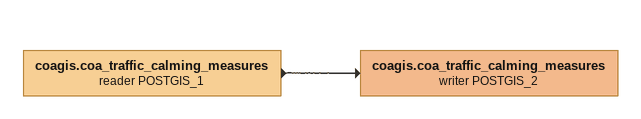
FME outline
coagis.coa_traffic_calming_measures (reader POSTGIS_1)
    -> coagis.coa_traffic_calming_measures (writer POSTGIS_2)
coagis.coa_traffic_calming_measures (writer POSTGIS_2)
